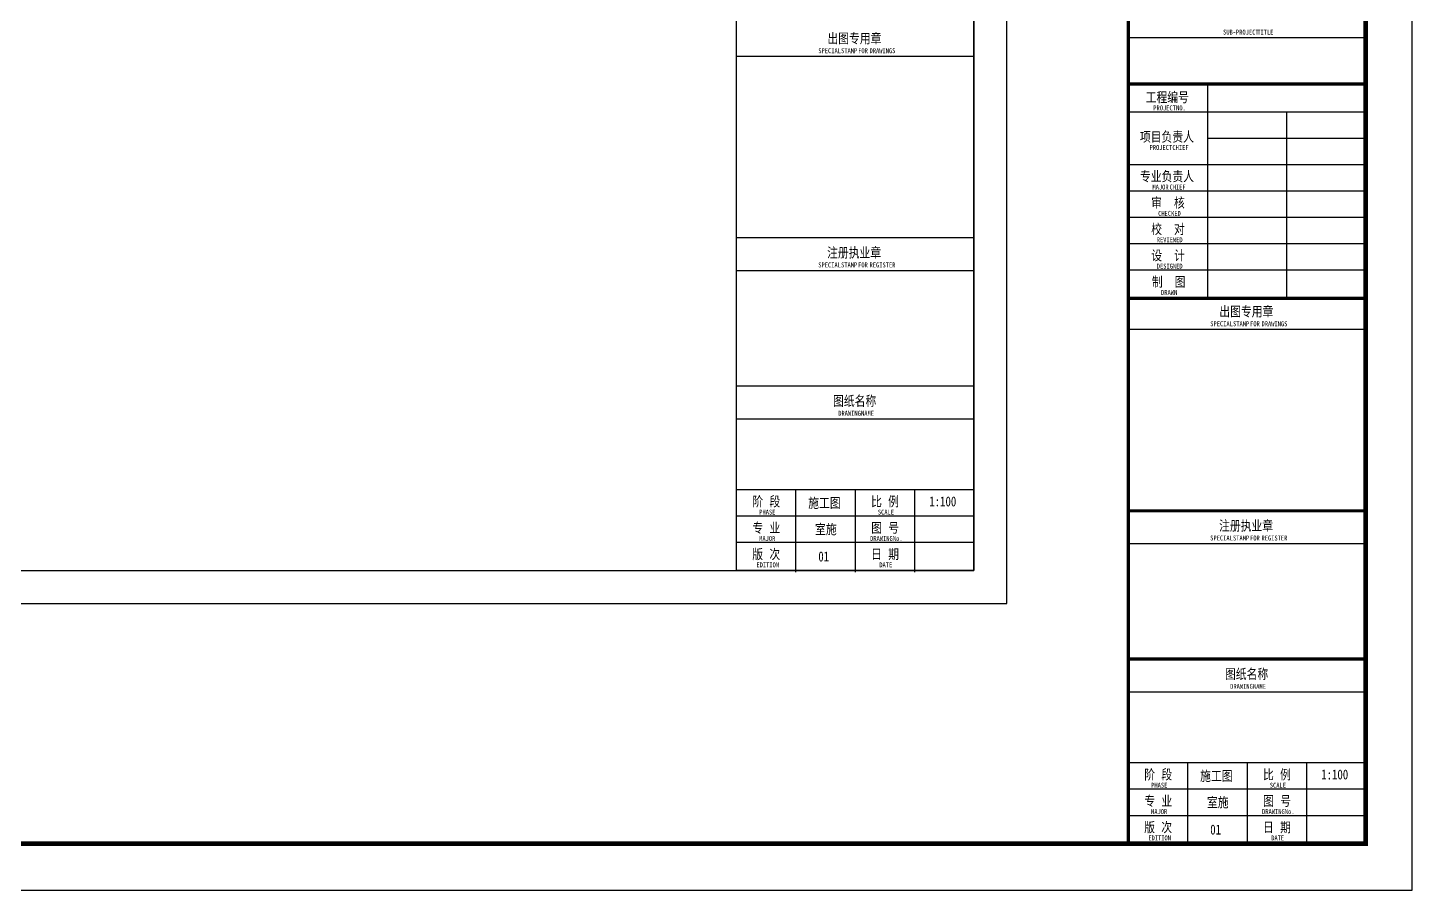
# Model space of a CAD drawing. Header units: millimetres. Extents: x -297 to 297, y -210 to 210.
# Drawn here: x 0 to 297, y -210 to -24.9 of the extents above; entities that cross this region are included whole.
import ezdxf

# ---------------------------------------------------------------- set-up
doc = ezdxf.new("R2010")
doc.units = ezdxf.units.MM
doc.layers.add('W-图框', color=251, linetype='Continuous')
doc.styles.add('-黑体', font='simhei.ttf', dxfattribs={"width": 0.8})

# ---------------------------------------------------------------- blocks, each defined once
blk = doc.blocks.new('sdfsdfsfs')
at = {"layer": 'W-图框', "color": 134}
for p, q in [((210, -148.48), (210, 148.48)), ((152.02, -141.41), (152.02, 141.41)), ((202.93, -141.41), (202.93, 141.41)), ((202.93, 141.41), (202.93, -141.41)), ((202.93, -31.11), (152.02, -31.11)), ((202.93, -70), (152.02, -70)), ((202.93, -70), (152.02, -70)), ((202.93, -77.07), (152.02, -77.07)), ((202.93, -101.82), (152.02, -101.82)), ((202.93, -101.82), (152.02, -101.82)), ((202.93, -101.82), (152.02, -101.82)), ((202.93, -108.89), (152.02, -108.89)), ((202.93, -124.09), (152.02, -124.09)), ((164.75, -141.77), (164.75, -124.09)), ((177.47, -124.09), (177.47, -141.77)), ((190.2, -124.09), (190.2, -141.77)), ((202.93, -129.75), (152.02, -129.75)), ((202.93, -135.4), (152.02, -135.4)), ((-192.32, -141.41), (202.93, -141.41)), ((202.93, -141.41), (152.02, -141.41)), ((-210, -148.48), (210, -148.48))]:
    blk.add_line(p, q, dxfattribs=at)
at = {"layer": 'W-图框', "color": 134, "style": '-黑体', "width": 0.8}
for s, height, p in [('出图专用章', 2.124, (171.54, -28.28)), ('SPECIAL', 1.062, (169.59, -30.4)), ('STAMP', 1.062, (174.47, -30.4)), ('FOR', 1.062, (178.14, -30.4)), ('DRAWINGS', 1.062, (180.58, -30.4)), ('注册执业章', 2.124, (171.47, -74.24)), ('SPECIAL', 1.062, (169.58, -76.36)), ('STAMP', 1.062, (174.47, -76.36)), ('FOR', 1.062, (178.13, -76.36)), ('REGISTER', 1.062, (180.58, -76.36)), ('图纸名称', 2.124, (172.75, -106.06)), ('DRAWING', 1.062, (173.86, -108.18)), ('NAME', 1.062, (178.75, -108.18)), ('阶', 2.12, (155.43, -127.63)), ('段', 2.12, (159.1, -127.63)), ('施工图', 2.124, (167.42, -127.94)), ('比', 2.12, (180.91, -127.63)), ('例', 2.12, (184.57, -127.63)), ('1:100', 2.124, (193.4, -127.63)), ('PHASE', 1.062, (156.92, -129.39)), ('SCALE', 1.062, (182.36, -129.39)), ('专', 2.12, (155.45, -133.28)), ('业', 2.12, (159.12, -133.28)), ('室施', 2.124, (168.89, -133.59)), ('图', 2.12, (180.93, -133.28)), ('号', 2.12, (184.59, -133.28)), ('版', 2.12, (155.42, -138.94)), ('MAJOR', 1.062, (156.9, -135.05)), ('次', 2.12, (159.09, -138.94)), ('DRAWING', 1.062, (180.7, -135.05)), ('期', 2.12, (184.58, -138.94)), ('No.', 1.062, (185.59, -135.05)), ('01', 2.124, (169.59, -139.44)), ('日', 2.12, (180.91, -138.94)), ('EDITION', 1.062, (156.31, -140.71)), ('DATE', 1.062, (182.67, -140.71))]:
    blk.add_text(s, height=height, dxfattribs=at).set_placement(p)
blk = doc.blocks.new('A3')
at = {"layer": 'W-图框', "color": 3}
blk.add_blockref('sdfsdfsfs', (0, 0), dxfattribs=at)
blk = doc.blocks.new('YQ1227090052')
at = {"layer": 'W-图框', "color": 134}
for p, q in [((287, -27.12), (236.09, -27.12)), ((253.06, -37.02), (253.06, -82.63)), ((287, -43.03), (236.09, -43.03)), ((270.03, -43.03), (270.03, -82.63)), ((287, -48.69), (253.06, -48.69)), ((287, -54.34), (236.09, -54.34)), ((287, -60), (236.09, -60)), ((287, -65.66), (236.09, -65.66)), ((287, -71.31), (236.09, -71.31)), ((287, -76.97), (236.09, -76.97)), ((287, -82.98), (236.09, -82.98)), ((287, -89.7), (236.09, -89.7)), ((287, -128.59), (236.09, -128.59)), ((287, -135.66), (236.09, -135.66)), ((287, -160.4), (236.09, -160.4)), ((287, -160.4), (236.09, -160.4)), ((287, -167.47), (236.09, -167.47)), ((287, -182.68), (236.09, -182.68)), ((248.82, -200.35), (248.82, -182.68)), ((261.55, -182.68), (261.55, -200.35)), ((274.27, -182.68), (274.27, -200.35)), ((287, -188.33), (236.09, -188.33)), ((287, -193.99), (236.09, -193.99))]:
    blk.add_line(p, q, dxfattribs=at)
blk.add_lwpolyline([(-297, -210), (297, -210), (297, 210), (-297, 210)], close=True, dxfattribs=at)
for points, const_width in [([(-272, -200), (287, -200), (287, 200), (-272, 200)], 1), ([(287, -200), (236.09, -200), (236.09, 200), (287, 200)], 0.707)]:
    blk.add_lwpolyline(points, close=True, dxfattribs=dict(at, const_width=const_width))
at = {"layer": 'W-图框', "color": 134, "const_width": 0.707}
for points in [[(287, -37.02), (236.09, -37.02)], [(287, -82.98), (236.09, -82.98)], [(287, -128.59), (236.09, -128.59)], [(287, -160.4), (236.09, -160.4)]]:
    blk.add_lwpolyline(points, dxfattribs=at)
at = {"layer": 'W-图框', "color": 134, "style": '-黑体', "width": 0.8}
for s, height, p in [('SUB-PROJECT', 1.0621, (256.41, -26.41)), ('TITLE', 1.062, (263.74, -26.41)), ('工程编号', 2.124, (239.81, -40.91)), ('PROJECT', 1.062, (241.44, -42.68)), ('NO.', 1.062, (246.33, -42.68)), ('项目负责人', 2.124, (238.57, -49.39)), ('PROJECT', 1.062, (240.65, -51.16)), ('CHIEF', 1.062, (245.54, -51.16)), ('专业负责人', 2.124, (238.59, -57.88)), ('MAJOR', 1.062, (241.26, -59.65)), ('CHIEF', 1.062, (244.93, -59.65)), ('审', 2.12, (241, -63.54)), ('核', 2.12, (245.88, -63.54)), ('CHECKED', 1.062, (242.48, -65.3)), ('校', 2.12, (241, -69.19)), ('对', 2.12, (245.88, -69.19)), ('REVIEWED', 1.062, (242.18, -70.96)), ('设', 2.12, (241.02, -74.85)), ('计', 2.12, (245.91, -74.85)), ('DESIGNED', 1.062, (242.18, -76.62)), ('制', 2.12, (241.14, -80.51)), ('图', 2.12, (246.03, -80.51)), ('DRAWN', 1.062, (243.11, -82.27)), ('出图专用章', 2.124, (255.61, -86.87)), ('SPECIAL', 1.062, (253.66, -88.99)), ('STAMP', 1.062, (258.55, -88.99)), ('FOR', 1.062, (262.21, -88.99)), ('DRAWINGS', 1.062, (264.66, -88.99)), ('注册执业章', 2.124, (255.55, -132.83)), ('SPECIAL', 1.062, (253.65, -134.95)), ('STAMP', 1.062, (258.54, -134.95)), ('FOR', 1.062, (262.2, -134.95)), ('REGISTER', 1.062, (264.65, -134.95)), ('图纸名称', 2.124, (256.82, -164.65)), ('DRAWING', 1.062, (257.93, -166.77)), ('NAME', 1.062, (262.82, -166.77)), ('阶', 2.12, (239.5, -186.21)), ('段', 2.12, (243.17, -186.21)), ('施工图', 2.124, (251.49, -186.52)), ('比', 2.12, (264.98, -186.21)), ('例', 2.12, (268.64, -186.21)), ('1:100', 2.124, (277.47, -186.21)), ('PHASE', 1.062, (240.99, -187.98)), ('SCALE', 1.062, (266.43, -187.98)), ('专', 2.12, (239.52, -191.87)), ('业', 2.12, (243.19, -191.87)), ('室施', 2.124, (252.96, -192.18)), ('图', 2.12, (265, -191.87)), ('号', 2.12, (268.66, -191.87)), ('MAJOR', 1.062, (240.97, -193.64)), ('DRAWING', 1.062, (264.78, -193.64)), ('No.', 1.062, (269.66, -193.64)), ('版', 2.12, (239.49, -197.53)), ('次', 2.12, (243.16, -197.53)), ('01', 2.124, (253.66, -198.03)), ('日', 2.12, (264.98, -197.53)), ('期', 2.12, (268.65, -197.53)), ('EDITION', 1.062, (240.38, -199.29)), ('DATE', 1.062, (266.74, -199.29))]:
    blk.add_text(s, height=height, dxfattribs=at).set_placement(p)
blk = doc.blocks.new('A2')
at = {"layer": 'W-图框', "color": 3}
blk.add_blockref('YQ1227090052', (0, 0), dxfattribs=at)

msp = doc.modelspace()

# ---------------------------------------------------------------- block references
at = {"layer": 'W-图框', "color": 3}
for name in ['A2', 'A3']:
    msp.add_blockref(name, (0, 0), dxfattribs=at)

doc.saveas('drawing.dxf')
